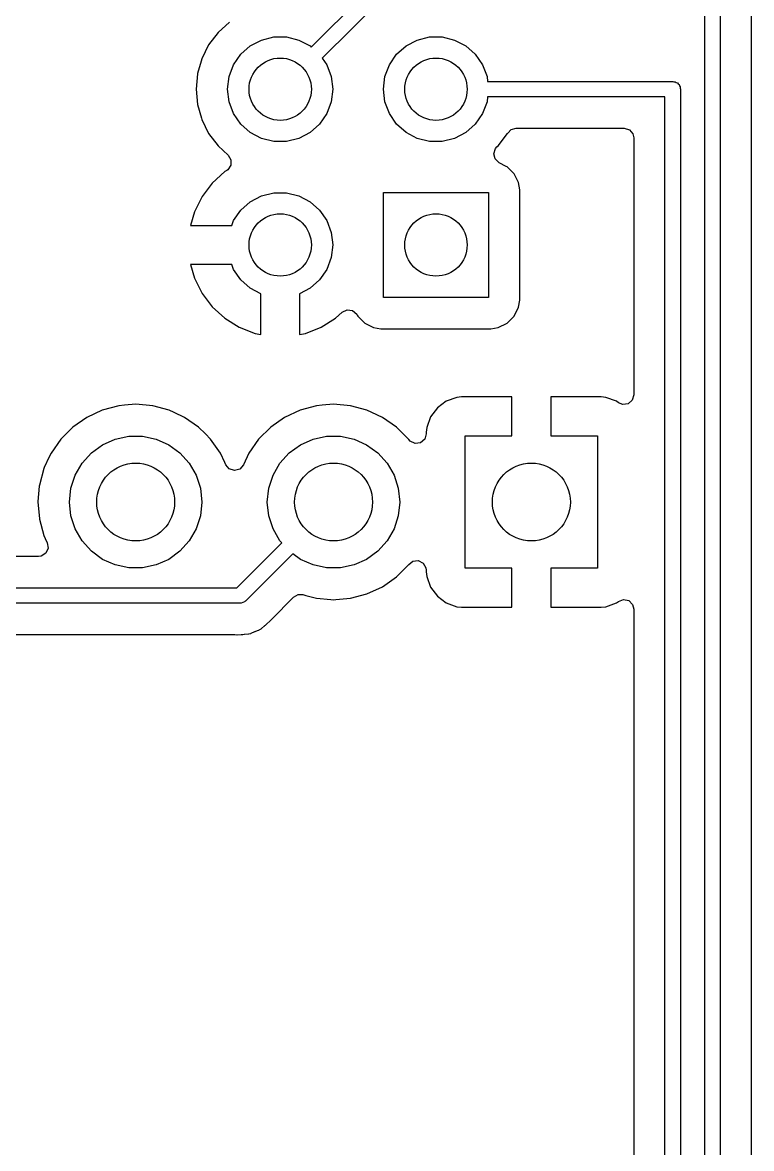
# Model space of a CAD drawing. Extents: x 0.71 to 7.56, y -5.16 to -0.79.
# Drawn here: x 3.964 to 4.333, y -3.528 to -2.958 of the extents above; entities that cross this region are included whole.
import ezdxf

# ---------------------------------------------------------------- set-up
doc = ezdxf.new("R2010")
doc.units = 0
doc.header["$MEASUREMENT"] = 0
doc.layers.add('BLACK', color=7, linetype='CONTINUOUS')

msp = doc.modelspace()

# ---------------------------------------------------------------- linework, layer by layer
at = {"layer": 'BLACK', "linetype": 'CONTINUOUS'}
for p, q in [((4.30906, -4.54393), (4.30906, -2.37598)), ((4.31693, -2.37762), (4.31693, -4.54393)), ((4.3327, -3.14175), (4.3327, -2.39007)), ((4.11022, -2.97082), (4.1417, -2.93934)), ((4.14612, -2.94606), (4.11573, -2.97646)), ((4.06886, -2.95819), (4.06306, -2.96348)), ((4.06306, -2.96348), (4.05833, -2.96974)), ((4.05833, -2.96974), (4.05484, -2.97676)), ((4.05833, -2.96974), (4.05833, -2.96974)), ((4.0746, -2.9745), (4.07939, -2.97026)), ((4.07939, -2.97026), (4.08506, -2.96728)), ((4.08506, -2.96728), (4.09128, -2.96574)), ((4.09128, -2.96574), (4.09769, -2.96574)), ((4.09769, -2.96574), (4.10391, -2.96728)), ((4.10391, -2.96728), (4.10958, -2.97026)), ((4.10958, -2.97026), (4.11022, -2.97082)), ((4.15334, -2.9745), (4.15813, -2.97026)), ((4.15813, -2.97026), (4.1638, -2.96728)), ((4.1638, -2.96728), (4.17003, -2.96574)), ((4.17003, -2.96574), (4.17643, -2.96574)), ((4.17643, -2.96574), (4.18265, -2.96728)), ((4.18265, -2.96728), (4.18832, -2.97026)), ((4.18832, -2.97026), (4.19312, -2.9745)), ((4.07096, -2.97978), (4.0746, -2.9745)), ((4.1497, -2.97978), (4.15334, -2.9745)), ((4.19312, -2.9745), (4.19676, -2.97978)), ((4.05449, -2.97797), (4.0527, -2.98426)), ((4.05484, -2.97676), (4.05449, -2.97797)), ((4.06869, -2.98577), (4.07096, -2.97978)), ((4.11573, -2.97646), (4.11802, -2.97978)), ((4.11802, -2.97978), (4.12029, -2.98577)), ((4.14743, -2.98577), (4.1497, -2.97978)), ((4.19676, -2.97978), (4.19903, -2.98577)), ((4.05269, -2.98431), (4.05196, -2.99213)), ((4.0527, -2.98426), (4.05269, -2.98431)), ((4.06791, -2.99213), (4.06869, -2.98577)), ((4.12029, -2.98577), (4.12106, -2.99213)), ((4.14665, -2.99213), (4.14743, -2.98577)), ((4.19903, -2.98577), (4.19933, -2.98819)), ((4.05196, -2.99213), (4.05196, -2.99213)), ((4.05196, -2.99213), (4.05269, -2.99994)), ((4.06869, -2.99849), (4.06791, -2.99213)), ((4.12106, -2.99213), (4.12029, -2.99849)), ((4.14743, -2.99849), (4.14665, -2.99213)), ((4.19933, -2.98819), (4.29291, -2.98819)), ((4.29291, -2.98819), (4.29351, -2.98838)), ((4.29351, -2.98838), (4.29413, -2.98838)), ((4.29413, -2.98838), (4.29463, -2.98875)), ((4.29463, -2.98875), (4.29523, -2.98894)), ((4.29523, -2.98894), (4.29559, -2.98945)), ((4.29559, -2.98945), (4.2961, -2.98981)), ((4.2961, -2.98981), (4.29629, -2.9904)), ((4.29629, -2.9904), (4.29666, -2.99091)), ((4.29666, -2.99091), (4.29666, -2.99153)), ((4.29666, -2.99153), (4.29685, -2.99213)), ((4.29685, -2.99213), (4.29685, -4.33071)), ((4.07096, -3.00448), (4.06869, -2.99849)), ((4.12029, -2.99849), (4.11802, -3.00448)), ((4.1497, -3.00448), (4.14743, -2.99849)), ((4.19903, -2.99849), (4.19676, -3.00448)), ((4.19933, -2.99606), (4.19903, -2.99849)), ((4.28898, -2.99606), (4.19933, -2.99606)), ((4.28898, -4.32677), (4.28898, -2.99606)), ((4.05269, -2.99994), (4.05269, -2.99994)), ((4.05269, -2.99994), (4.05269, -2.99994)), ((4.05269, -2.99994), (4.05464, -3.00681)), ((4.0746, -3.00975), (4.07096, -3.00448)), ((4.11802, -3.00448), (4.11438, -3.00975)), ((4.15334, -3.00975), (4.1497, -3.00448)), ((4.19676, -3.00448), (4.19312, -3.00975)), ((4.05464, -3.00681), (4.05484, -3.00749)), ((4.05484, -3.00749), (4.05833, -3.01451)), ((4.07939, -3.014), (4.0746, -3.00975)), ((4.11438, -3.00975), (4.10958, -3.014)), ((4.15813, -3.014), (4.15334, -3.00975)), ((4.19312, -3.00975), (4.18832, -3.014)), ((4.05833, -3.01451), (4.05833, -3.01451)), ((4.05833, -3.01451), (4.06306, -3.02077)), ((4.08506, -3.01697), (4.07939, -3.014)), ((4.10958, -3.014), (4.10391, -3.01697)), ((4.1638, -3.01697), (4.15813, -3.014)), ((4.18832, -3.014), (4.18265, -3.01697)), ((4.20465, -3.02077), (4.20938, -3.01451)), ((4.20938, -3.01451), (4.2095, -3.01432)), ((4.20938, -3.01451), (4.20938, -3.01451)), ((4.2095, -3.01432), (4.20955, -3.01435)), ((4.20955, -3.01435), (4.21124, -3.01252)), ((4.21124, -3.01252), (4.21374, -3.01183)), ((4.21374, -3.01183), (4.26833, -3.01183)), ((4.26833, -3.01183), (4.27097, -3.01261)), ((4.27097, -3.01261), (4.27277, -3.01468)), ((4.27277, -3.01468), (4.27321, -3.01671)), ((4.06306, -3.02077), (4.06818, -3.02544)), ((4.09128, -3.01851), (4.08506, -3.01697)), ((4.09769, -3.01851), (4.09128, -3.01851)), ((4.10391, -3.01697), (4.09769, -3.01851)), ((4.17003, -3.01851), (4.1638, -3.01697)), ((4.17643, -3.01851), (4.17003, -3.01851)), ((4.18265, -3.01697), (4.17643, -3.01851)), ((4.20333, -3.02213), (4.20403, -3.02134)), ((4.20403, -3.02134), (4.20465, -3.02077)), ((4.27321, -3.01671), (4.27321, -3.14667)), ((4.06818, -3.02544), (4.0696, -3.02779)), ((4.20245, -3.02474), (4.20333, -3.02213)), ((4.20311, -3.02741), (4.20245, -3.02474)), ((4.20511, -3.0293), (4.20311, -3.02741)), ((4.06746, -3.03319), (4.06649, -3.03379)), ((4.06799, -3.03281), (4.06746, -3.03319)), ((4.06953, -3.03054), (4.06799, -3.03281)), ((4.0696, -3.02779), (4.06953, -3.03054)), ((4.20873, -3.03115), (4.20511, -3.0293)), ((4.20919, -3.03138), (4.20873, -3.03115)), ((4.21272, -3.03491), (4.20919, -3.03138)), ((4.20919, -3.03138), (4.20919, -3.03138)), ((4.20919, -3.03138), (4.20919, -3.03138)), ((4.06649, -3.03379), (4.06016, -3.03957)), ((4.06649, -3.03379), (4.06649, -3.03379)), ((4.21499, -3.03936), (4.21272, -3.03491)), ((4.21272, -3.03491), (4.21272, -3.03491)), ((4.21272, -3.03491), (4.21272, -3.03491)), ((4.06016, -3.03957), (4.05499, -3.04641)), ((4.08506, -3.04602), (4.09128, -3.04449)), ((4.09128, -3.04449), (4.09769, -3.04449)), ((4.09769, -3.04449), (4.10391, -3.04602)), ((4.14665, -3.09744), (4.14665, -3.04429)), ((4.14665, -3.04429), (4.1998, -3.04429)), ((4.1998, -3.04429), (4.1998, -3.09744)), ((4.21557, -3.04305), (4.21499, -3.03936)), ((4.21557, -3.09868), (4.21557, -3.04305)), ((4.05499, -3.04641), (4.05117, -3.05408)), ((4.0746, -3.05324), (4.07939, -3.049)), ((4.07939, -3.049), (4.08506, -3.04602)), ((4.10391, -3.04602), (4.10958, -3.049)), ((4.10958, -3.049), (4.11438, -3.05324)), ((4.05117, -3.05408), (4.04919, -3.06102)), ((4.07096, -3.05852), (4.0746, -3.05324)), ((4.11438, -3.05324), (4.11802, -3.05852)), ((4.04919, -3.06102), (4.04919, -3.06102)), ((4.04919, -3.06102), (4.07001, -3.06102)), ((4.07001, -3.06102), (4.07096, -3.05852)), ((4.11802, -3.05852), (4.12029, -3.06451)), ((4.12029, -3.06451), (4.12106, -3.07087)), ((4.12106, -3.07087), (4.12029, -3.07723)), ((4.12029, -3.07723), (4.11802, -3.08322)), ((4.04919, -3.08071), (4.05117, -3.08765)), ((4.07001, -3.08071), (4.04919, -3.08071)), ((4.07096, -3.08322), (4.07001, -3.08071)), ((4.0746, -3.08849), (4.07096, -3.08322)), ((4.11802, -3.08322), (4.11438, -3.08849)), ((4.05117, -3.08765), (4.05499, -3.09532)), ((4.07939, -3.09274), (4.0746, -3.08849)), ((4.11438, -3.08849), (4.10958, -3.09274)), ((4.05499, -3.09532), (4.06016, -3.10216)), ((4.08465, -3.09549), (4.07939, -3.09274)), ((4.08465, -3.11609), (4.08465, -3.09549)), ((4.10958, -3.09274), (4.10433, -3.09549)), ((4.10433, -3.09549), (4.10433, -3.11609)), ((4.1998, -3.09744), (4.14665, -3.09744)), ((4.21499, -3.10237), (4.21557, -3.09868)), ((4.21557, -3.09868), (4.21557, -3.09868)), ((4.06016, -3.10216), (4.06649, -3.10794)), ((4.12249, -3.10794), (4.12583, -3.1049)), ((4.12583, -3.1049), (4.1283, -3.10369)), ((4.1283, -3.10369), (4.13103, -3.10401)), ((4.13103, -3.10401), (4.13315, -3.10576)), ((4.13315, -3.10576), (4.13346, -3.10629)), ((4.13346, -3.10629), (4.13374, -3.10682)), ((4.13374, -3.10682), (4.13374, -3.10682)), ((4.13374, -3.10682), (4.13374, -3.10682)), ((4.13374, -3.10682), (4.13727, -3.11036)), ((4.20919, -3.11036), (4.21272, -3.10682)), ((4.21272, -3.10682), (4.21499, -3.10237)), ((4.21499, -3.10237), (4.21499, -3.10237)), ((4.21499, -3.10237), (4.21499, -3.10237)), ((4.06649, -3.10794), (4.07378, -3.11245)), ((4.07378, -3.11245), (4.07378, -3.11245)), ((4.07378, -3.11245), (4.08177, -3.11555)), ((4.1072, -3.11555), (4.1152, -3.11245)), ((4.1152, -3.11245), (4.12249, -3.10794)), ((4.1152, -3.11245), (4.1152, -3.11245)), ((4.12249, -3.10794), (4.12249, -3.10794)), ((4.13727, -3.11036), (4.13727, -3.11036)), ((4.13727, -3.11036), (4.13727, -3.11036)), ((4.13727, -3.11036), (4.14134, -3.11243)), ((4.14134, -3.11243), (4.14172, -3.11262)), ((4.14172, -3.11262), (4.14541, -3.11321)), ((4.20104, -3.11321), (4.20474, -3.11262)), ((4.20474, -3.11262), (4.20919, -3.11036)), ((4.08177, -3.11555), (4.08465, -3.11609)), ((4.10433, -3.11609), (4.1072, -3.11555)), ((4.14541, -3.11321), (4.14541, -3.11321)), ((4.14541, -3.11321), (4.20104, -3.11321)), ((4.27321, -3.14667), (4.27243, -3.14931)), ((4.3327, -4.53217), (4.3327, -3.14175)), ((4.01287, -3.15212), (4.00455, -3.15435)), ((4.01574, -3.15187), (4.01287, -3.15212)), ((4.01287, -3.15212), (4.01287, -3.15212)), ((4.02146, -3.15137), (4.01574, -3.15187)), ((4.03004, -3.15212), (4.02146, -3.15137)), ((4.02146, -3.15137), (4.02146, -3.15137)), ((4.03836, -3.15435), (4.03004, -3.15212)), ((4.11287, -3.15212), (4.10455, -3.15435)), ((4.11574, -3.15187), (4.11287, -3.15212)), ((4.11287, -3.15212), (4.11287, -3.15212)), ((4.12146, -3.15137), (4.11574, -3.15187)), ((4.13004, -3.15212), (4.12146, -3.15137)), ((4.12146, -3.15137), (4.12146, -3.15137)), ((4.13836, -3.15435), (4.13004, -3.15212)), ((4.17846, -3.14987), (4.17393, -3.15326)), ((4.18376, -3.14789), (4.17846, -3.14987)), ((4.17846, -3.14987), (4.17846, -3.14987)), ((4.18611, -3.14764), (4.18376, -3.14789)), ((4.18376, -3.14789), (4.18376, -3.14789)), ((4.21161, -3.14764), (4.18611, -3.14764)), ((4.21161, -3.16732), (4.21161, -3.14764)), ((4.2568, -3.14764), (4.2313, -3.14764)), ((4.2313, -3.14764), (4.2313, -3.16732)), ((4.25915, -3.14789), (4.2568, -3.14764)), ((4.26445, -3.14987), (4.25915, -3.14789)), ((4.25915, -3.14789), (4.25915, -3.14789)), ((4.2654, -3.15058), (4.26445, -3.14987)), ((4.26445, -3.14987), (4.26445, -3.14987)), ((4.26763, -3.1515), (4.2654, -3.15058)), ((4.27035, -3.15111), (4.26763, -3.1515)), ((4.27243, -3.14931), (4.27035, -3.15111)), ((3.99675, -3.15799), (3.98969, -3.16293)), ((4.00455, -3.15435), (3.99675, -3.15799)), ((3.99675, -3.15799), (3.99675, -3.15799)), ((4.00455, -3.15435), (4.00455, -3.15435)), ((4.04086, -3.15551), (4.03836, -3.15435)), ((4.03836, -3.15435), (4.03836, -3.15435)), ((4.03836, -3.15435), (4.03836, -3.15435)), ((4.04617, -3.15799), (4.04086, -3.15551)), ((4.05322, -3.16293), (4.04617, -3.15799)), ((4.04617, -3.15799), (4.04617, -3.15799)), ((4.04617, -3.15799), (4.04617, -3.15799)), ((4.09675, -3.15799), (4.08969, -3.16293)), ((4.10455, -3.15435), (4.09675, -3.15799)), ((4.09675, -3.15799), (4.09675, -3.15799)), ((4.10455, -3.15435), (4.10455, -3.15435)), ((4.14086, -3.15551), (4.13836, -3.15435)), ((4.13836, -3.15435), (4.13836, -3.15435)), ((4.13836, -3.15435), (4.13836, -3.15435)), ((4.14617, -3.15799), (4.14086, -3.15551)), ((4.15322, -3.16293), (4.14617, -3.15799)), ((4.14617, -3.15799), (4.14617, -3.15799)), ((4.14617, -3.15799), (4.14617, -3.15799)), ((4.17054, -3.15779), (4.16856, -3.1631)), ((4.17393, -3.15326), (4.17054, -3.15779)), ((4.17054, -3.15779), (4.17054, -3.15779)), ((4.17393, -3.15326), (4.17393, -3.15326)), ((3.98969, -3.16293), (3.9836, -3.16902)), ((4.05667, -3.16638), (4.05322, -3.16293)), ((4.08969, -3.16293), (4.0836, -3.16902)), ((4.15667, -3.16638), (4.15322, -3.16293)), ((4.16856, -3.1631), (4.16831, -3.16544)), ((4.16856, -3.1631), (4.16856, -3.1631)), ((3.9836, -3.16902), (3.97866, -3.17608)), ((4.00472, -3.17181), (4.01112, -3.16896)), ((4.01112, -3.16896), (4.01796, -3.16751)), ((4.01796, -3.16751), (4.02495, -3.16751)), ((4.02495, -3.16751), (4.0318, -3.16896)), ((4.0318, -3.16896), (4.03819, -3.17181)), ((4.05931, -3.16902), (4.05667, -3.16638)), ((4.06426, -3.17608), (4.05931, -3.16902)), ((4.0836, -3.16902), (4.07866, -3.17608)), ((4.10472, -3.17181), (4.11112, -3.16896)), ((4.11112, -3.16896), (4.11796, -3.16751)), ((4.11796, -3.16751), (4.12495, -3.16751)), ((4.12495, -3.16751), (4.1318, -3.16896)), ((4.1318, -3.16896), (4.13819, -3.17181)), ((4.15931, -3.16902), (4.15667, -3.16638)), ((4.15943, -3.16918), (4.15931, -3.16902)), ((4.16023, -3.17007), (4.15943, -3.16918)), ((4.16753, -3.16902), (4.16545, -3.17082)), ((4.16831, -3.16638), (4.16753, -3.16902)), ((4.16831, -3.16544), (4.16831, -3.16638)), ((4.18799, -3.23425), (4.18799, -3.16732)), ((4.18799, -3.16732), (4.21161, -3.16732)), ((4.2313, -3.16732), (4.25492, -3.16732)), ((4.25492, -3.16732), (4.25492, -3.23425)), ((3.99906, -3.17592), (4.00472, -3.17181)), ((4.03819, -3.17181), (4.04385, -3.17592)), ((4.09906, -3.17592), (4.10472, -3.17181)), ((4.13819, -3.17181), (4.14385, -3.17592)), ((4.16273, -3.17121), (4.16023, -3.17007)), ((4.16545, -3.17082), (4.16273, -3.17121)), ((3.97779, -3.17793), (3.97526, -3.18337)), ((3.97866, -3.17608), (3.97779, -3.17793)), ((3.97866, -3.17608), (3.97866, -3.17608)), ((3.99089, -3.18718), (3.99438, -3.18112)), ((3.99438, -3.18112), (3.99906, -3.17592)), ((4.04385, -3.17592), (4.04853, -3.18112)), ((4.04853, -3.18112), (4.05203, -3.18718)), ((4.06646, -3.18081), (4.06426, -3.17608)), ((4.06426, -3.17608), (4.06426, -3.17608)), ((4.06426, -3.17608), (4.06426, -3.17608)), ((4.06703, -3.18203), (4.06646, -3.18081)), ((4.07866, -3.17608), (4.07588, -3.18203)), ((4.07866, -3.17608), (4.07866, -3.17608)), ((4.09089, -3.18718), (4.09438, -3.18112)), ((4.09438, -3.18112), (4.09906, -3.17592)), ((4.14385, -3.17592), (4.14853, -3.18112)), ((4.14853, -3.18112), (4.15203, -3.18718)), ((3.97502, -3.18388), (3.97279, -3.19221)), ((3.97526, -3.18337), (3.97502, -3.18388)), ((3.97502, -3.18388), (3.97502, -3.18388)), ((4.06878, -3.18405), (4.06703, -3.18203)), ((4.07142, -3.18485), (4.06878, -3.18405)), ((4.07406, -3.1841), (4.07142, -3.18485)), ((4.07588, -3.18203), (4.07406, -3.1841)), ((3.97279, -3.19221), (3.97274, -3.19275)), ((3.97279, -3.19221), (3.97279, -3.19221)), ((3.98872, -3.19383), (3.99089, -3.18718)), ((4.05203, -3.18718), (4.05419, -3.19383)), ((4.08872, -3.19383), (4.09089, -3.18718)), ((4.15203, -3.18718), (4.15419, -3.19383)), ((3.97274, -3.19275), (3.97206, -3.20053)), ((3.98799, -3.20079), (3.98872, -3.19383)), ((4.05419, -3.19383), (4.05492, -3.20079)), ((4.08799, -3.20079), (4.08872, -3.19383)), ((4.15419, -3.19383), (4.15492, -3.20079)), ((3.97206, -3.20053), (3.97204, -3.20079)), ((3.97204, -3.20079), (3.97276, -3.20905)), ((3.98872, -3.20775), (3.98799, -3.20079)), ((4.05492, -3.20079), (4.05419, -3.20775)), ((4.08872, -3.20775), (4.08799, -3.20079)), ((4.15492, -3.20079), (4.15419, -3.20775)), ((3.97276, -3.20905), (3.97279, -3.20937)), ((3.97279, -3.20937), (3.97279, -3.20937)), ((3.97279, -3.20937), (3.97502, -3.21769)), ((3.99089, -3.2144), (3.98872, -3.20775)), ((4.05419, -3.20775), (4.05203, -3.2144)), ((4.09089, -3.2144), (4.08872, -3.20775)), ((4.15419, -3.20775), (4.15203, -3.2144)), ((3.99438, -3.22046), (3.99089, -3.2144)), ((4.05203, -3.2144), (4.04853, -3.22046)), ((4.09438, -3.22046), (4.09089, -3.2144)), ((4.15203, -3.2144), (4.14853, -3.22046)), ((3.97502, -3.21769), (3.97502, -3.21769)), ((3.97502, -3.21769), (3.97573, -3.21921)), ((3.97573, -3.21921), (3.97674, -3.22138)), ((3.99906, -3.22566), (3.99438, -3.22046)), ((4.04853, -3.22046), (4.04385, -3.22566)), ((4.09525, -3.22142), (4.09438, -3.22046)), ((4.14853, -3.22046), (4.14385, -3.22566)), ((3.97603, -3.22661), (3.97373, -3.22812)), ((3.97715, -3.2241), (3.97603, -3.22661)), ((3.97674, -3.22138), (3.97715, -3.2241)), ((4.00472, -3.22977), (3.99906, -3.22566)), ((4.04385, -3.22566), (4.03819, -3.22977)), ((4.07258, -3.24409), (4.09525, -3.22142)), ((4.14385, -3.22566), (4.13819, -3.22977)), ((3.97231, -3.22833), (3.95759, -3.22833)), ((3.97373, -3.22812), (3.97231, -3.22833)), ((4.01112, -3.23261), (4.00472, -3.22977)), ((4.03819, -3.22977), (4.0318, -3.23261)), ((4.10085, -3.22696), (4.077, -3.25082)), ((4.10472, -3.22977), (4.10085, -3.22696)), ((4.11112, -3.23261), (4.10472, -3.22977)), ((4.13819, -3.22977), (4.1318, -3.23261)), ((4.15931, -3.23255), (4.15943, -3.2324)), ((4.15943, -3.2324), (4.16157, -3.23068)), ((4.16157, -3.23068), (4.16431, -3.23039)), ((4.16431, -3.23039), (4.16677, -3.23164)), ((4.16677, -3.23164), (4.16816, -3.23401)), ((4.01796, -3.23407), (4.01112, -3.23261)), ((4.02495, -3.23407), (4.01796, -3.23407)), ((4.0318, -3.23261), (4.02495, -3.23407)), ((4.11796, -3.23407), (4.11112, -3.23261)), ((4.12495, -3.23407), (4.11796, -3.23407)), ((4.1318, -3.23261), (4.12495, -3.23407)), ((4.15322, -3.23865), (4.15931, -3.23255)), ((4.16816, -3.23401), (4.16831, -3.2352)), ((4.16831, -3.2352), (4.16831, -3.23614)), ((4.16831, -3.23614), (4.16856, -3.23848)), ((4.21161, -3.23425), (4.18799, -3.23425)), ((4.21161, -3.25394), (4.21161, -3.23425)), ((4.25492, -3.23425), (4.2313, -3.23425)), ((4.2313, -3.23425), (4.2313, -3.25394)), ((4.13836, -3.24723), (4.14617, -3.24359)), ((4.14617, -3.24359), (4.15322, -3.23865)), ((4.16856, -3.23848), (4.16856, -3.23848)), ((4.16856, -3.23848), (4.17054, -3.24378)), ((4.17054, -3.24378), (4.17054, -3.24378)), ((4.17054, -3.24378), (4.17393, -3.24831)), ((3.94903, -3.24409), (4.07258, -3.24409)), ((4.09002, -3.2601), (4.10124, -3.24887)), ((4.10124, -3.24887), (4.10366, -3.24755)), ((4.10366, -3.24755), (4.10596, -3.2476)), ((4.10596, -3.2476), (4.1075, -3.24802)), ((4.1075, -3.24802), (4.11287, -3.24946)), ((4.11287, -3.24946), (4.12008, -3.25009)), ((4.12257, -3.25011), (4.13004, -3.24946)), ((4.13004, -3.24946), (4.13836, -3.24723)), ((4.17393, -3.24831), (4.17393, -3.24831)), ((4.17393, -3.24831), (4.17846, -3.25171)), ((4.07421, -3.25197), (3.9474, -3.25197)), ((4.07451, -3.25187), (4.07421, -3.25197)), ((4.07483, -3.25192), (4.07451, -3.25187)), ((4.07565, -3.2515), (4.07483, -3.25192)), ((4.07653, -3.25122), (4.07565, -3.2515)), ((4.07671, -3.25096), (4.07653, -3.25122)), ((4.077, -3.25082), (4.07671, -3.25096)), ((4.12008, -3.25009), (4.12146, -3.25021)), ((4.12146, -3.25021), (4.12257, -3.25011)), ((4.12146, -3.25021), (4.12146, -3.25021)), ((4.12146, -3.25021), (4.12146, -3.25021)), ((4.17846, -3.25171), (4.17846, -3.25171)), ((4.17846, -3.25171), (4.18376, -3.25368)), ((4.18376, -3.25368), (4.18376, -3.25368)), ((4.18376, -3.25368), (4.18611, -3.25394)), ((4.18611, -3.25394), (4.18611, -3.25394)), ((4.18611, -3.25394), (4.21161, -3.25394)), ((4.2313, -3.25394), (4.2568, -3.25394)), ((4.2568, -3.25394), (4.25915, -3.25368)), ((4.2568, -3.25394), (4.2568, -3.25394)), ((4.25915, -3.25368), (4.26445, -3.25171)), ((4.25915, -3.25368), (4.25915, -3.25368)), ((4.26445, -3.25171), (4.2654, -3.251)), ((4.26445, -3.25171), (4.26445, -3.25171)), ((4.2654, -3.251), (4.26798, -3.25004)), ((4.26798, -3.25004), (4.27067, -3.25062)), ((4.27067, -3.25062), (4.27261, -3.25256)), ((4.27261, -3.25256), (4.27321, -3.2549)), ((4.27321, -3.2549), (4.27321, -4.30612)), ((4.08936, -3.26091), (4.09002, -3.2601)), ((4.07982, -3.26713), (4.08168, -3.26628)), ((4.08168, -3.26628), (4.08184, -3.26622)), ((4.08184, -3.26622), (4.08298, -3.26579)), ((4.08298, -3.26579), (4.08375, -3.2655)), ((4.08375, -3.2655), (4.08391, -3.26539)), ((4.08375, -3.2655), (4.08375, -3.2655)), ((4.08375, -3.2655), (4.08375, -3.2655)), ((4.08391, -3.26539), (4.0848, -3.26486)), ((4.0848, -3.26486), (4.08498, -3.26478)), ((4.08498, -3.26478), (4.08652, -3.26344)), ((4.08652, -3.26344), (4.08665, -3.26333)), ((4.08665, -3.26333), (4.08677, -3.26325)), ((4.08677, -3.26325), (4.08715, -3.26296)), ((4.08715, -3.26296), (4.08759, -3.26252)), ((4.08759, -3.26252), (4.08771, -3.26241)), ((4.08771, -3.26241), (4.08926, -3.26107)), ((4.08926, -3.26107), (4.08936, -3.26091)), ((3.95004, -3.26774), (4.07157, -3.26774)), ((4.07157, -3.26774), (4.07261, -3.26785)), ((4.07261, -3.26785), (4.07279, -3.26789)), ((4.07279, -3.26789), (4.07483, -3.26774)), ((4.07483, -3.26774), (4.075, -3.26774)), ((4.075, -3.26774), (4.07562, -3.26774)), ((4.07562, -3.26774), (4.07623, -3.26765)), ((4.07623, -3.26765), (4.07641, -3.26763)), ((4.07641, -3.26763), (4.07844, -3.26748)), ((4.07844, -3.26748), (4.07862, -3.26742)), ((4.07862, -3.26742), (4.07963, -3.26716)), ((4.07963, -3.26716), (4.07982, -3.26713))]:
    msp.add_line(p, q, dxfattribs=at)
at = {"layer": 'BLACK'}
for centre, radius in [((4.09449, -2.99213), 0.01575), ((4.17323, -2.99213), 0.01575), ((4.09449, -3.07087), 0.01575), ((4.17323, -3.07087), 0.01575), ((4.02146, -3.20079), 0.01969), ((4.12146, -3.20079), 0.01969), ((4.22146, -3.20079), 0.01969)]:
    msp.add_circle(centre, radius, dxfattribs=at)

doc.saveas('drawing.dxf')
